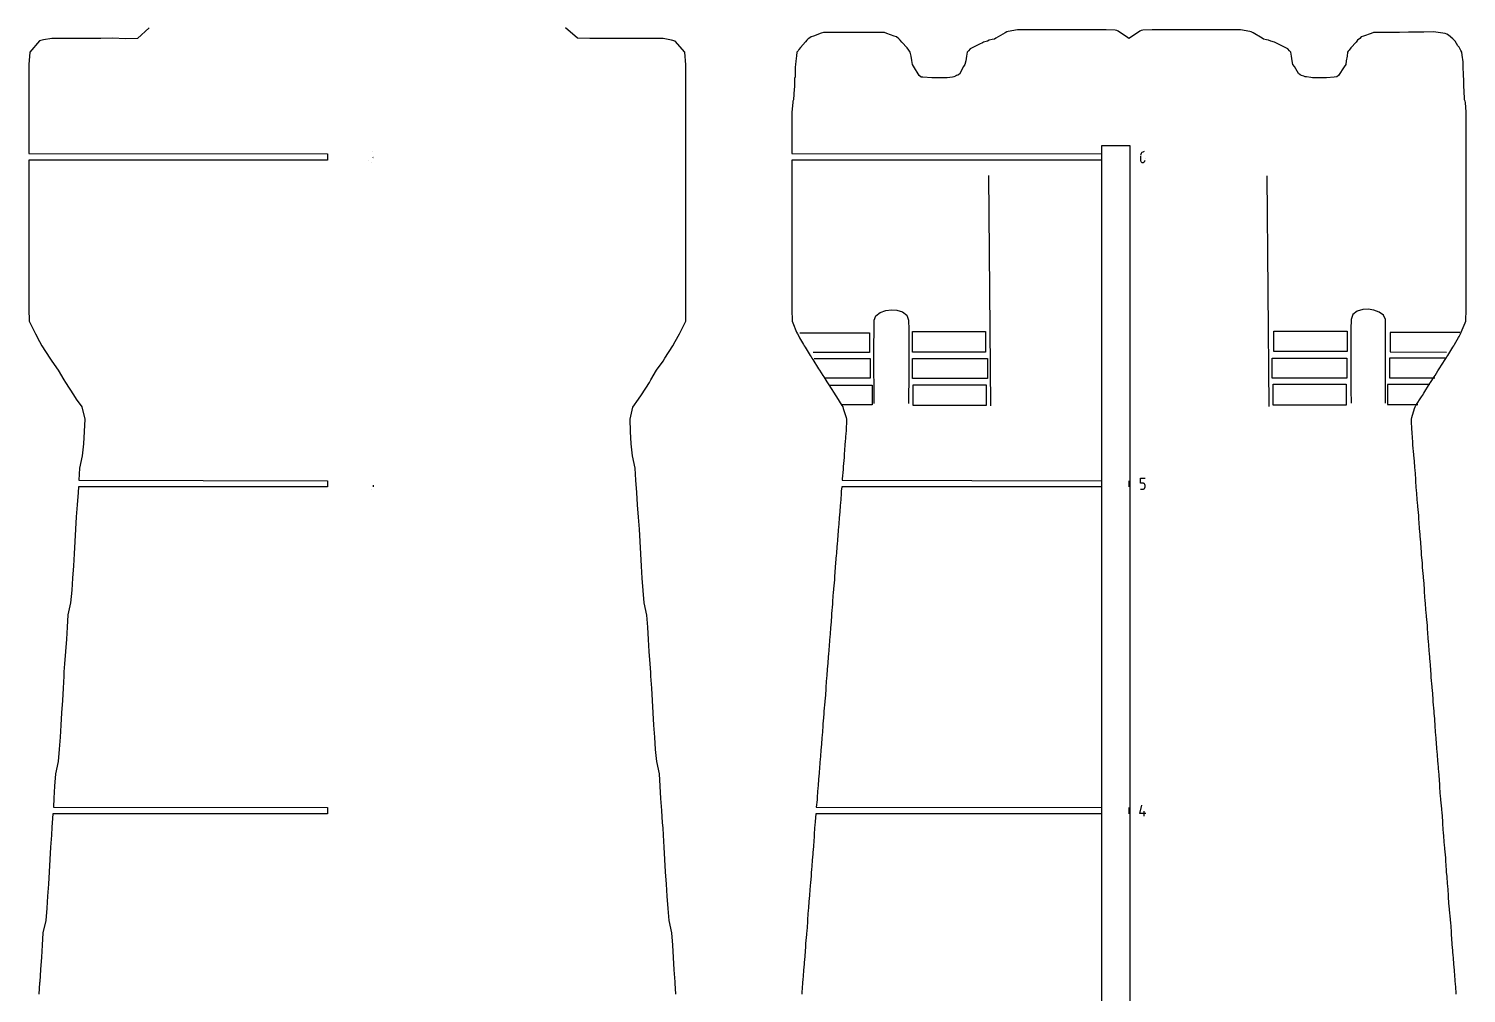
# Model space of a CAD drawing. Extents: x 86 to 757, y 8 to 1272.
# Drawn here: x 109 to 738, y 428 to 850 of the extents above; entities that cross this region are included whole.
import ezdxf

# ---------------------------------------------------------------- set-up
doc = ezdxf.new("R2010")
doc.units = 0
doc.layers.get('0').update_dxf_attribs({"linetype": 'CONTINUOUS'})

msp = doc.modelspace()

# ---------------------------------------------------------------- linework, layer by layer
at = {"color": 0}
for p, q in [((161.94, 850.099), (156.741, 845.499)), ((349.236, 845.598), (343.936, 850.099)), ((541.532, 849.2), (537.531, 848.501)), ((542.234, 849.298), (541.532, 849.2)), ((542.932, 849.298), (542.234, 849.298)), ((546.933, 849.298), (542.932, 849.298)), ((547.532, 849.298), (546.933, 849.298)), ((548.231, 849.298), (547.532, 849.298)), ((552.231, 849.298), (548.231, 849.298)), ((552.933, 849.298), (552.231, 849.298)), ((553.533, 849.298), (552.933, 849.298)), ((557.632, 849.298), (553.533, 849.298)), ((558.232, 849.298), (557.632, 849.298)), ((558.931, 849.298), (558.232, 849.298)), ((562.931, 849.298), (558.931, 849.298)), ((563.633, 849.298), (562.931, 849.298)), ((564.233, 849.298), (563.633, 849.298)), ((568.332, 849.298), (564.233, 849.298)), ((568.932, 849.298), (568.332, 849.298)), ((569.63, 849.298), (568.932, 849.298)), ((573.631, 849.298), (569.63, 849.298)), ((574.333, 849.298), (573.631, 849.298)), ((574.933, 849.298), (574.333, 849.298)), ((579.032, 849.298), (574.933, 849.298)), ((579.632, 849.298), (579.032, 849.298)), ((580.33, 849.298), (579.632, 849.298)), ((584.331, 849.097), (580.33, 849.298)), ((585.033, 848.999), (584.331, 849.097)), ((585.632, 848.6), (585.033, 848.999)), ((589.732, 845.901), (585.632, 848.6)), ((595.03, 848.6), (591.03, 845.901)), ((595.732, 848.999), (595.03, 848.6)), ((596.332, 849.097), (595.732, 848.999)), ((600.431, 849.298), (596.332, 849.097)), ((601.031, 849.298), (600.431, 849.298)), ((601.733, 849.298), (601.031, 849.298)), ((605.73, 849.298), (601.733, 849.298)), ((606.432, 849.298), (605.73, 849.298)), ((607.032, 849.298), (606.432, 849.298)), ((611.131, 849.298), (607.032, 849.298)), ((611.731, 849.298), (611.131, 849.298)), ((612.433, 849.298), (611.731, 849.298)), ((616.43, 849.298), (612.433, 849.298)), ((617.132, 849.298), (616.43, 849.298)), ((617.732, 849.298), (617.132, 849.298)), ((621.729, 849.298), (617.732, 849.298)), ((622.431, 849.298), (621.729, 849.298)), ((623.133, 849.298), (622.431, 849.298)), ((627.13, 849.298), (623.133, 849.298)), ((627.729, 849.298), (627.13, 849.298)), ((628.431, 849.298), (627.729, 849.298)), ((632.428, 849.298), (628.431, 849.298)), ((633.13, 849.298), (632.428, 849.298)), ((633.73, 849.298), (633.13, 849.298)), ((637.829, 849.298), (633.73, 849.298)), ((638.429, 849.298), (637.829, 849.298)), ((639.131, 849.2), (638.429, 849.298)), ((643.128, 848.501), (639.131, 849.2)), ((113.942, 844.402), (109.74, 839.399)), ((115.741, 844.8), (113.942, 844.402)), ((119.342, 845.4), (115.741, 844.8)), ((124.641, 845.499), (119.342, 845.4)), ((130.041, 845.499), (124.641, 845.499)), ((135.341, 845.499), (130.041, 845.499)), ((140.742, 845.499), (135.341, 845.499)), ((146.04, 845.598), (140.742, 845.499)), ((151.34, 845.301), (146.04, 845.598)), ((156.741, 845.499), (151.34, 845.301)), ((354.535, 845.4), (349.236, 845.598)), ((359.936, 845.4), (354.535, 845.4)), ((365.234, 845.4), (359.936, 845.4)), ((370.635, 845.4), (365.234, 845.4)), ((375.934, 845.4), (370.635, 845.4)), ((381.236, 845.4), (375.934, 845.4)), ((386.634, 845.4), (381.236, 845.4)), ((390.236, 844.698), (386.634, 845.4)), ((391.936, 844.3), (390.236, 844.698)), ((396.134, 839.399), (391.936, 844.3)), ((448.836, 844), (446.737, 841.502)), ((449.534, 844.698), (448.836, 844)), ((450.134, 845.301), (449.534, 844.698)), ((450.737, 845.7), (450.134, 845.301)), ((451.337, 846.201), (450.737, 845.7)), ((452.332, 846.497), (451.337, 846.201)), ((455.732, 847.7), (452.332, 846.497)), ((456.734, 848), (455.732, 847.7)), ((457.433, 848), (456.734, 848)), ((461.232, 848), (457.433, 848)), ((462.037, 848), (461.232, 848)), ((462.834, 848), (462.037, 848)), ((466.633, 848), (462.834, 848)), ((467.335, 848), (466.633, 848)), ((468.136, 848), (467.335, 848)), ((471.936, 848), (468.136, 848)), ((472.736, 848), (471.936, 848)), ((473.435, 848), (472.736, 848)), ((477.333, 848), (473.435, 848)), ((478.035, 848), (477.333, 848)), ((478.832, 848), (478.035, 848)), ((482.632, 848), (478.832, 848)), ((483.436, 848), (482.632, 848)), ((484.434, 847.598), (483.436, 848)), ((487.733, 846.402), (484.434, 847.598)), ((488.735, 846.099), (487.733, 846.402)), ((489.733, 845.301), (488.735, 846.099)), ((490.333, 844.698), (489.733, 845.301)), ((491.035, 843.901), (490.333, 844.698)), ((493.335, 841.301), (491.035, 843.901)), ((524.933, 842.899), (522.034, 841.502)), ((526.235, 843.499), (524.933, 842.899)), ((526.736, 843.901), (526.235, 843.499)), ((528.433, 844.3), (526.736, 843.901)), ((529.23, 844.698), (528.433, 844.3)), ((530.535, 844.998), (529.23, 844.698)), ((531.534, 845.097), (530.535, 844.998)), ((532.13, 845.598), (531.534, 845.097)), ((536.134, 847.898), (532.13, 845.598)), ((536.935, 848.399), (536.134, 847.898)), ((537.531, 848.501), (536.935, 848.399)), ((590.331, 845.4), (589.732, 845.901)), ((591.03, 845.901), (590.331, 845.4)), ((643.83, 848.399), (643.128, 848.501)), ((644.631, 847.898), (643.83, 848.399)), ((648.529, 845.598), (644.631, 847.898)), ((649.129, 845.097), (648.529, 845.598)), ((650.43, 844.899), (649.129, 845.097)), ((651.429, 844.698), (650.43, 844.899)), ((652.332, 844.3), (651.429, 844.698)), ((653.93, 843.901), (652.332, 844.3)), ((654.53, 843.499), (653.93, 843.901)), ((655.733, 842.899), (654.53, 843.499)), ((658.633, 841.502), (655.733, 842.899)), ((689.631, 843.901), (687.331, 841.301)), ((690.33, 844.698), (689.631, 843.901)), ((691.328, 845.499), (690.33, 844.698)), ((691.931, 846.099), (691.328, 845.499)), ((692.93, 846.402), (691.931, 846.099)), ((696.228, 847.598), (692.93, 846.402)), ((697.329, 848), (696.228, 847.598)), ((698.031, 848), (697.329, 848)), ((701.929, 848.099), (698.031, 848)), ((702.627, 848.099), (701.929, 848.099)), ((703.33, 848.099), (702.627, 848.099)), ((707.231, 848.099), (703.33, 848.099)), ((707.93, 848.099), (707.231, 848.099)), ((708.628, 848.099), (707.93, 848.099)), ((712.629, 848.201), (708.628, 848.099)), ((713.331, 848.201), (712.629, 848.201)), ((714.029, 848.201), (713.331, 848.201)), ((718.03, 848.201), (714.029, 848.201)), ((718.626, 848.201), (718.03, 848.201)), ((719.229, 848.201), (718.626, 848.201)), ((723.53, 848.3), (719.229, 848.201)), ((724.528, 848.201), (723.53, 848.3)), ((728.631, 847.598), (724.528, 848.201)), ((729.329, 847.397), (728.631, 847.598)), ((730.031, 846.899), (729.329, 847.397)), ((731.929, 845.301), (730.031, 846.899)), ((732.529, 844.698), (731.929, 845.301)), ((732.928, 844.201), (732.529, 844.698)), ((734.127, 842.299), (732.928, 844.201)), ((109.74, 839.399), (109.24, 834.101)), ((396.635, 833.998), (396.134, 839.399)), ((445.033, 837.9), (444.733, 835.6)), ((445.135, 839.399), (445.033, 837.9)), ((445.632, 840.003), (445.135, 839.399)), ((446.035, 840.698), (445.632, 840.003)), ((446.737, 841.502), (446.035, 840.698)), ((494.136, 840.398), (493.335, 841.301)), ((494.432, 839.9), (494.136, 840.398)), ((494.732, 839.399), (494.432, 839.9)), ((495.035, 837.699), (494.732, 839.399)), ((495.332, 835.801), (495.035, 837.699)), ((519.232, 837.699), (518.936, 835.699)), ((519.532, 839.399), (519.232, 837.699)), ((520.234, 840.098), (519.532, 839.399)), ((520.834, 840.899), (520.234, 840.098)), ((522.034, 841.502), (520.834, 840.899)), ((659.829, 840.899), (658.633, 841.502)), ((660.531, 840.098), (659.829, 840.899)), ((661.13, 839.399), (660.531, 840.098)), ((661.43, 837.699), (661.13, 839.399)), ((661.73, 835.699), (661.43, 837.699)), ((685.729, 837.699), (685.331, 835.699)), ((685.931, 839.399), (685.729, 837.699)), ((686.23, 839.9), (685.931, 839.399)), ((686.629, 840.398), (686.23, 839.9)), ((687.331, 841.301), (686.629, 840.398)), ((734.73, 841.597), (734.127, 842.299)), ((735.129, 840.8), (734.73, 841.597)), ((735.429, 840.2), (735.129, 840.8)), ((735.93, 839.399), (735.429, 840.2)), ((736.028, 838.2), (735.93, 839.399)), ((736.431, 835.201), (736.028, 838.2)), ((109.24, 834.101), (109.24, 828.7)), ((396.635, 828.7), (396.635, 833.998)), ((444.436, 832.898), (444.334, 829.899)), ((444.334, 829.899), (444.334, 828.7)), ((444.532, 834.101), (444.436, 832.898)), ((444.733, 835.6), (444.532, 834.101)), ((495.632, 834.101), (495.332, 835.801)), ((496.133, 833.3), (495.632, 834.101)), ((498.634, 829.299), (496.133, 833.3)), ((516.234, 829.899), (515.535, 829.398)), ((518.033, 833.201), (516.234, 829.899)), ((518.633, 834.101), (518.033, 833.201)), ((518.936, 835.699), (518.633, 834.101)), ((662.033, 834.101), (661.73, 835.699)), ((662.732, 833.201), (662.033, 834.101)), ((664.527, 830.1), (662.732, 833.201)), ((665.23, 829.599), (664.527, 830.1)), ((684.431, 833.099), (682.032, 829.299)), ((685.13, 834.101), (684.431, 833.099)), ((685.331, 835.699), (685.13, 834.101)), ((736.529, 834.101), (736.431, 835.201)), ((736.529, 833.099), (736.529, 834.101)), ((736.628, 829.599), (736.529, 833.099)), ((109.24, 828.7), (109.24, 823.401)), ((396.635, 823.302), (396.635, 828.7)), ((444.034, 824.198), (443.936, 823.401)), ((444.133, 827.899), (444.034, 824.198)), ((444.334, 828.7), (444.133, 827.899)), ((499.435, 828.601), (498.634, 829.299)), ((500.133, 828.601), (499.435, 828.601)), ((504.134, 828.199), (500.133, 828.601)), ((504.836, 828.199), (504.134, 828.199)), ((505.432, 828.199), (504.836, 828.199)), ((509.535, 828.199), (505.432, 828.199)), ((510.134, 828.199), (509.535, 828.199)), ((510.833, 828.301), (510.134, 828.199)), ((513.133, 828.601), (510.833, 828.301)), ((513.733, 828.7), (513.133, 828.601)), ((514.435, 829), (513.733, 828.7)), ((514.932, 829.201), (514.435, 829)), ((515.535, 829.398), (514.932, 829.201)), ((665.829, 829.299), (665.23, 829.599)), ((666.831, 829), (665.829, 829.299)), ((667.431, 828.7), (666.831, 829)), ((668.031, 828.7), (667.431, 828.7)), ((669.929, 828.396), (668.031, 828.7)), ((670.528, 828.301), (669.929, 828.396)), ((671.23, 828.301), (670.528, 828.301)), ((675.231, 828.301), (671.23, 828.301)), ((675.929, 828.301), (675.231, 828.301)), ((676.73, 828.301), (675.929, 828.301)), ((680.131, 828.601), (676.73, 828.301)), ((681.228, 828.7), (680.131, 828.601)), ((682.032, 829.299), (681.228, 828.7)), ((736.628, 828.7), (736.628, 829.599)), ((736.727, 827.899), (736.628, 828.7)), ((736.829, 824.099), (736.727, 827.899)), ((736.928, 822.9), (736.829, 824.099)), ((109.24, 823.401), (109.24, 818.102)), ((109.24, 818.102), (109.24, 812.701)), ((396.635, 818), (396.635, 823.302)), ((396.635, 812.599), (396.635, 818)), ((443.336, 817.4), (442.934, 813.297)), ((443.632, 818.698), (443.336, 818)), ((443.336, 818), (443.336, 817.4)), ((443.936, 823.401), (443.632, 818.698)), ((737.129, 818.698), (736.928, 822.9)), ((737.33, 818), (737.129, 818.698)), ((737.429, 817.4), (737.33, 818)), ((737.729, 813.297), (737.429, 817.4)), ((109.24, 812.701), (109.24, 807.399)), ((396.635, 807.3), (396.635, 812.599)), ((442.934, 813.297), (442.934, 812.701)), ((442.934, 812.701), (442.934, 811.999)), ((442.934, 811.999), (442.934, 807.999)), ((737.828, 812.701), (737.729, 813.297)), ((737.828, 811.999), (737.828, 812.701)), ((737.828, 807.999), (737.828, 811.999)), ((109.24, 807.399), (109.24, 802.001)), ((396.635, 801.903), (396.635, 807.3)), ((442.934, 807.999), (442.934, 807.3)), ((442.934, 807.3), (442.934, 806.7)), ((442.934, 806.7), (442.934, 802.598)), ((737.828, 807.3), (737.828, 807.999)), ((737.828, 806.7), (737.828, 807.3)), ((737.828, 802.598), (737.828, 806.7)), ((109.24, 802.001), (109.24, 796.699)), ((396.635, 796.6), (396.635, 801.903)), ((442.934, 802.598), (442.934, 802.001)), ((442.934, 802.001), (442.934, 801.299)), ((442.934, 801.299), (442.934, 797.299)), ((578.46, 798.59), (590.656, 798.59)), ((578.46, 220.027), (578.46, 798.59)), ((590.656, 798.59), (590.656, 220.027)), ((737.828, 802.001), (737.828, 802.598)), ((737.828, 801.299), (737.828, 802.001)), ((737.828, 797.299), (737.828, 801.299)), ((109.24, 796.699), (109.24, 795.2)), ((109.24, 795.2), (239.854, 794.999)), ((239.854, 792.3), (109.24, 792.3)), ((109.24, 792.3), (109.24, 791.302)), ((239.854, 794.999), (239.854, 792.3)), ((257.938, 792.3), (257.938, 792.3)), ((259.54, 796.001), (259.54, 796.001)), ((259.738, 793.5), (259.637, 793.602)), ((259.839, 793.401), (259.738, 793.5)), ((260.04, 792.798), (260.04, 792.798)), ((396.635, 791.302), (396.635, 796.6)), ((442.934, 797.299), (442.934, 796.6)), ((442.934, 796.6), (442.934, 796.001)), ((442.934, 796.001), (442.934, 795.2)), ((442.934, 795.2), (578.379, 794.999)), ((578.379, 792.3), (442.934, 792.3)), ((442.934, 792.3), (442.934, 791.302)), ((595.33, 794.202), (595.33, 793.898)), ((595.33, 793.898), (595.33, 792.3)), ((595.33, 792.3), (595.33, 792.3)), ((595.33, 792.3), (595.33, 792.099)), ((595.33, 792.099), (595.33, 791.898)), ((595.531, 794.798), (595.432, 794.501)), ((595.63, 795.101), (595.531, 794.798)), ((595.831, 795.401), (595.63, 795.101)), ((596.032, 795.602), (595.831, 795.401)), ((596.332, 795.8), (596.032, 795.602)), ((596.632, 795.898), (596.332, 795.8)), ((596.932, 796.001), (596.632, 795.898)), ((596.932, 796.001), (596.932, 796.001)), ((597.334, 791.898), (597.429, 792.099)), ((597.429, 792.798), (597.429, 792.798)), ((737.828, 796.6), (737.828, 797.299)), ((737.828, 796.001), (737.828, 796.6)), ((737.828, 791.898), (737.828, 796.001)), ((109.24, 791.302), (109.24, 785.999)), ((109.24, 785.999), (109.24, 780.598)), ((258.939, 791.199), (258.939, 791.199)), ((396.635, 785.901), (396.635, 791.302)), ((396.635, 780.598), (396.635, 785.901)), ((442.934, 791.302), (442.934, 790.6)), ((442.934, 790.6), (442.934, 786.599)), ((442.934, 786.599), (442.934, 785.901)), ((442.934, 785.901), (442.934, 785.301)), ((595.33, 791.898), (595.432, 791.799)), ((595.531, 791.602), (595.63, 791.499)), ((595.63, 791.499), (595.831, 791.401)), ((595.831, 791.401), (596.032, 791.302)), ((596.032, 791.302), (596.131, 791.199)), ((596.131, 791.199), (596.332, 791.199)), ((596.332, 791.199), (596.332, 791.199)), ((596.332, 791.199), (596.53, 791.199)), ((596.53, 791.199), (596.731, 791.302)), ((596.731, 791.302), (596.932, 791.401)), ((596.932, 791.401), (597.031, 791.499)), ((597.031, 791.499), (597.133, 791.602)), ((597.133, 791.602), (597.334, 791.799)), ((597.334, 791.799), (597.334, 791.898)), ((737.828, 791.302), (737.828, 791.898)), ((737.828, 790.6), (737.828, 791.302)), ((737.828, 786.599), (737.828, 790.6)), ((737.828, 785.901), (737.828, 786.599)), ((737.828, 785.301), (737.828, 785.901)), ((109.24, 780.598), (109.24, 775.3)), ((396.635, 775.201), (396.635, 780.598)), ((442.934, 785.301), (442.934, 781.198)), ((442.934, 781.198), (442.934, 780.598)), ((442.934, 780.598), (442.934, 779.9)), ((442.934, 779.9), (442.934, 775.899)), ((530.006, 684.83), (529.082, 785.615)), ((651.708, 684.608), (650.78, 785.393)), ((737.828, 781.198), (737.828, 785.301)), ((737.828, 780.598), (737.828, 781.198)), ((737.828, 779.9), (737.828, 780.598)), ((737.828, 775.899), (737.828, 779.9)), ((109.24, 775.3), (109.24, 769.899)), ((396.635, 769.899), (396.635, 775.201)), ((442.934, 775.899), (442.934, 775.201)), ((442.934, 775.201), (442.934, 774.601)), ((442.934, 774.601), (442.934, 770.601)), ((737.828, 775.201), (737.828, 775.899)), ((737.828, 774.601), (737.828, 775.201)), ((737.828, 770.601), (737.828, 774.601)), ((109.24, 769.899), (109.24, 764.6)), ((396.635, 764.498), (396.635, 769.899)), ((442.934, 770.601), (442.934, 769.899)), ((442.934, 769.899), (442.934, 769.2)), ((442.934, 769.2), (442.934, 765.2)), ((737.828, 769.899), (737.828, 770.601)), ((737.828, 769.2), (737.828, 769.899)), ((737.828, 765.2), (737.828, 769.2)), ((109.24, 764.6), (109.24, 759.199)), ((396.635, 759.199), (396.635, 764.498)), ((442.934, 765.2), (442.934, 764.6)), ((442.934, 764.6), (442.934, 763.901)), ((442.934, 763.901), (442.934, 759.901)), ((737.828, 764.6), (737.828, 765.2)), ((737.828, 763.901), (737.828, 764.6)), ((737.828, 759.901), (737.828, 763.901)), ((109.24, 759.199), (109.24, 753.9)), ((396.635, 753.9), (396.635, 759.199)), ((442.934, 759.901), (442.934, 759.199)), ((442.934, 759.199), (442.934, 758.5)), ((442.934, 758.5), (442.934, 754.5)), ((442.934, 754.5), (442.934, 753.9)), ((737.828, 759.199), (737.828, 759.901)), ((737.828, 758.5), (737.828, 759.199)), ((737.828, 754.5), (737.828, 758.5)), ((737.828, 753.9), (737.828, 754.5)), ((109.24, 753.9), (109.24, 748.499)), ((109.24, 748.499), (109.24, 743.2)), ((396.635, 748.499), (396.635, 753.9)), ((396.635, 743.2), (396.635, 748.499)), ((442.934, 753.9), (442.934, 753.202)), ((442.934, 753.202), (442.934, 749.201)), ((442.934, 749.201), (442.934, 748.499)), ((442.934, 748.499), (442.934, 747.899)), ((737.828, 753.202), (737.828, 753.9)), ((737.828, 749.201), (737.828, 753.202)), ((737.828, 748.499), (737.828, 749.201)), ((737.828, 747.899), (737.828, 748.499)), ((109.24, 743.2), (109.24, 737.902)), ((396.635, 737.799), (396.635, 743.2)), ((442.934, 747.899), (442.934, 743.8)), ((442.934, 743.8), (442.934, 743.2)), ((442.934, 743.2), (442.934, 742.502)), ((442.934, 742.502), (442.934, 738.501)), ((737.828, 743.8), (737.828, 747.899)), ((737.828, 743.2), (737.828, 743.8)), ((737.828, 742.502), (737.828, 743.2)), ((737.828, 738.501), (737.828, 742.502)), ((109.24, 737.902), (109.24, 732.501)), ((396.635, 732.501), (396.635, 737.799)), ((442.934, 738.501), (442.934, 737.799)), ((442.934, 737.799), (442.934, 737.2)), ((442.934, 737.2), (442.934, 733.1)), ((737.828, 737.799), (737.828, 738.501)), ((737.828, 737.2), (737.828, 737.799)), ((737.828, 733.1), (737.828, 737.2)), ((109.24, 732.501), (109.24, 727.202)), ((396.635, 727.1), (396.635, 732.501)), ((442.934, 733.1), (442.934, 732.501)), ((442.934, 732.501), (442.934, 731.799)), ((442.934, 731.799), (442.934, 727.802)), ((737.828, 732.501), (737.828, 733.1)), ((737.828, 731.799), (737.828, 732.501)), ((737.828, 727.802), (737.828, 731.799)), ((109.24, 727.202), (109.441, 721.801)), ((396.536, 721.801), (396.635, 727.1)), ((442.934, 727.802), (442.934, 727.1)), ((442.934, 727.1), (442.934, 726.5)), ((442.934, 726.5), (443.036, 722.401)), ((478.921, 722.305), (479.707, 724.239)), ((479.707, 724.239), (481.602, 725.643)), ((481.602, 725.643), (484.036, 726.521)), ((484.036, 726.521), (486.442, 726.881)), ((486.442, 726.881), (488.834, 726.733)), ((488.834, 726.733), (491.25, 725.992)), ((491.25, 725.992), (493.141, 724.553)), ((493.141, 724.553), (493.959, 722.305)), ((688.266, 724.775), (687.451, 722.528)), ((690.157, 726.214), (688.266, 724.775)), ((692.573, 726.955), (690.157, 726.214)), ((694.969, 727.107), (692.573, 726.955)), ((697.371, 726.743), (694.969, 727.107)), ((699.805, 725.865), (697.371, 726.743)), ((701.7, 724.461), (699.805, 725.865)), ((702.486, 722.528), (701.7, 724.461)), ((737.627, 722.401), (737.828, 726.5)), ((737.828, 727.1), (737.828, 727.802)), ((737.828, 726.5), (737.828, 727.1)), ((109.441, 721.801), (112.139, 716.4)), ((393.838, 716.4), (396.536, 721.801)), ((443.036, 722.401), (443.135, 721.801)), ((443.135, 721.801), (443.336, 721.099)), ((443.336, 721.099), (445.033, 717.102)), ((445.033, 717.102), (445.336, 716.4)), ((446.447, 716.707), (476.917, 716.707)), ((476.917, 716.707), (476.917, 708.201)), ((478.822, 711.45), (478.854, 717.229)), ((478.854, 717.229), (478.921, 722.305)), ((493.959, 722.305), (494.051, 718.213)), ((494.051, 718.213), (494.097, 712.9)), ((495.709, 717.31), (527.65, 717.31)), ((495.709, 708.364), (495.709, 717.31)), ((527.65, 717.31), (527.65, 708.364)), ((653.761, 717.532), (685.698, 717.532)), ((653.761, 708.589), (653.761, 717.532)), ((685.698, 717.532), (685.698, 708.589)), ((687.356, 718.439), (687.313, 713.123)), ((687.451, 722.528), (687.356, 718.439)), ((702.553, 717.455), (702.486, 722.528)), ((702.585, 711.676), (702.553, 717.455)), ((734.96, 716.929), (704.49, 716.929)), ((704.49, 716.929), (704.49, 708.424)), ((735.33, 716.301), (735.63, 717.102)), ((735.63, 717.102), (737.33, 721.099)), ((737.33, 721.099), (737.627, 721.801)), ((737.627, 721.801), (737.627, 722.401)), ((112.139, 716.4), (113.942, 713.003)), ((113.942, 713.003), (114.942, 711.101)), ((114.942, 711.101), (118.439, 705.7)), ((387.438, 705.7), (390.938, 711.101)), ((390.938, 711.101), (391.936, 713.003)), ((391.936, 713.003), (393.838, 716.4)), ((445.336, 716.4), (445.936, 715.299)), ((445.936, 715.299), (446.236, 714.601)), ((446.236, 714.601), (448.035, 711.602)), ((448.035, 711.602), (448.335, 711.101)), ((448.335, 711.101), (448.733, 710.502)), ((448.733, 710.502), (450.935, 706.801)), ((478.818, 705.4), (478.822, 711.45)), ((494.097, 712.9), (494.101, 706.907)), ((687.313, 713.123), (687.306, 707.129)), ((702.589, 705.623), (702.585, 711.676)), ((729.731, 706.801), (732.028, 710.502)), ((732.028, 710.502), (732.328, 711.101)), ((732.328, 711.101), (732.631, 711.602)), ((732.631, 711.602), (734.43, 714.703)), ((734.43, 714.703), (734.73, 715.102)), ((734.73, 715.102), (735.33, 716.301)), ((118.439, 705.7), (119.342, 704.402)), ((119.342, 704.402), (122.141, 700.401)), ((383.734, 700.401), (386.634, 704.402)), ((386.634, 704.402), (387.438, 705.7)), ((450.935, 706.801), (451.337, 706.201)), ((451.337, 706.201), (451.633, 705.7)), ((451.633, 705.7), (452.035, 705.1)), ((452.035, 705.1), (454.635, 701.001)), ((476.917, 708.201), (452.236, 708.163)), ((452.677, 705.481), (477.157, 705.481)), ((477.157, 705.481), (477.157, 696.927)), ((478.832, 699.495), (478.818, 705.4)), ((494.101, 706.907), (494.079, 700.782)), ((527.65, 708.364), (495.709, 708.364)), ((495.748, 705.51), (528.503, 705.51)), ((495.748, 696.733), (495.748, 705.51)), ((528.503, 705.51), (528.503, 696.733)), ((652.903, 705.732), (685.659, 705.732)), ((652.903, 696.955), (652.903, 705.732)), ((685.698, 708.589), (653.761, 708.589)), ((685.659, 705.732), (685.659, 696.955)), ((687.306, 707.129), (687.328, 701.005)), ((702.575, 699.721), (702.589, 705.623)), ((728.733, 705.704), (704.254, 705.704)), ((704.254, 705.704), (704.254, 697.149)), ((704.49, 708.424), (729.17, 708.385)), ((726.031, 701.001), (728.631, 705.1)), ((728.631, 705.1), (729.029, 705.7)), ((729.029, 705.7), (729.329, 706.201)), ((729.329, 706.201), (729.731, 706.801)), ((122.141, 700.401), (124.641, 696.2)), ((381.236, 696.2), (383.734, 700.401)), ((454.635, 701.001), (455.034, 700.401)), ((455.034, 700.401), (456.533, 698.101)), ((456.533, 698.101), (456.935, 697.502)), ((478.861, 694.164), (478.832, 699.495)), ((494.079, 700.782), (494.044, 695.067)), ((687.328, 701.005), (687.363, 695.293)), ((702.546, 694.387), (702.575, 699.721)), ((723.829, 697.502), (724.228, 698.101)), ((724.228, 698.101), (725.428, 700.102)), ((725.428, 700.102), (726.031, 701.001)), ((124.641, 696.2), (125.339, 695.103)), ((125.339, 695.103), (128.739, 689.702)), ((377.137, 689.702), (380.637, 695)), ((380.637, 695), (381.236, 696.2)), ((456.935, 697.502), (458.234, 695.399)), ((477.157, 696.927), (457.331, 696.888)), ((458.234, 695.399), (458.833, 694.401)), ((458.833, 694.401), (461.433, 690.4)), ((459.5, 693.886), (477.989, 693.886)), ((477.989, 693.886), (477.989, 685.278)), ((478.889, 689.832), (478.861, 694.164)), ((494.044, 695.067), (494.005, 690.316)), ((528.503, 696.733), (495.748, 696.733)), ((496.016, 694.051), (527.96, 694.051)), ((496.016, 684.95), (496.016, 694.051)), ((527.96, 694.051), (527.96, 684.95)), ((685.659, 696.955), (652.903, 696.955)), ((653.447, 694.274), (685.391, 694.274)), ((653.447, 685.172), (653.447, 694.274)), ((685.391, 694.274), (685.391, 685.172)), ((687.363, 695.293), (687.402, 690.538)), ((702.518, 690.055), (702.546, 694.387)), ((721.91, 694.108), (703.418, 694.108)), ((703.418, 694.108), (703.418, 685.504)), ((704.254, 697.149), (724.08, 697.11)), ((719.229, 690.4), (721.829, 694.401)), ((721.829, 694.401), (722.231, 695)), ((722.231, 695), (723.829, 697.502)), ((128.739, 689.702), (129.941, 687.8)), ((129.941, 687.8), (132.442, 684.403)), ((373.436, 684.301), (375.934, 687.8)), ((375.934, 687.8), (377.137, 689.702)), ((461.433, 690.4), (461.836, 689.702)), ((461.836, 689.702), (462.435, 688.802)), ((462.435, 688.802), (464.834, 684.999)), ((477.989, 685.278), (464.707, 685.239)), ((478.913, 686.922), (478.889, 689.832)), ((478.921, 685.856), (478.913, 686.922)), ((493.97, 687.059), (493.959, 685.856)), ((494.005, 690.316), (493.97, 687.059)), ((685.391, 685.172), (653.447, 685.172)), ((687.402, 690.538), (687.437, 687.285)), ((687.437, 687.285), (687.451, 686.079)), ((702.486, 686.079), (702.493, 687.144)), ((702.493, 687.144), (702.518, 690.055)), ((703.418, 685.504), (716.7, 685.461)), ((715.828, 684.999), (718.231, 688.802)), ((718.231, 688.802), (718.626, 689.398)), ((718.626, 689.398), (719.229, 690.4)), ((132.442, 684.403), (133.74, 679.002)), ((133.74, 679.002), (133.441, 673.703)), ((372.237, 679.002), (373.436, 684.301)), ((372.438, 673.703), (372.237, 679.002)), ((464.834, 684.999), (465.233, 684.403)), ((465.233, 684.403), (465.434, 683.701)), ((465.434, 683.701), (466.633, 679.7)), ((466.633, 679.7), (466.834, 679.002)), ((466.834, 679.002), (466.834, 678.402)), ((527.96, 684.95), (496.016, 684.95)), ((713.828, 679.002), (714.029, 679.7)), ((713.828, 678.402), (713.828, 679.002)), ((714.029, 679.7), (715.229, 683.701)), ((715.229, 683.701), (715.43, 684.403)), ((715.43, 684.403), (715.828, 684.999)), ((133.441, 673.703), (133.139, 668.302)), ((372.734, 668.302), (372.438, 673.703)), ((466.534, 673.001), (466.235, 669.001)), ((466.633, 673.703), (466.534, 673.001)), ((466.834, 678.402), (466.633, 674.299)), ((466.633, 674.299), (466.633, 673.703)), ((714.029, 674.299), (713.828, 678.402)), ((714.128, 673.703), (714.029, 674.299)), ((714.128, 673.001), (714.128, 673.703)), ((714.428, 669.001), (714.128, 673.001)), ((133.139, 668.302), (132.64, 663.004)), ((373.235, 663.004), (372.734, 668.302)), ((466.132, 667.702), (465.836, 663.6)), ((466.235, 669.001), (466.132, 668.302)), ((466.132, 668.302), (466.132, 667.702)), ((714.53, 668.302), (714.428, 669.001)), ((714.53, 667.702), (714.53, 668.302)), ((714.929, 663.6), (714.53, 667.702)), ((132.64, 663.004), (131.441, 657.602)), ((374.435, 657.602), (373.235, 663.004)), ((465.734, 662.301), (465.434, 658.301)), ((465.836, 663.6), (465.734, 663.004)), ((465.734, 663.004), (465.734, 662.301)), ((714.929, 663.004), (714.929, 663.6)), ((715.031, 662.301), (714.929, 663.004)), ((715.327, 658.301), (715.031, 662.301)), ((131.441, 657.602), (131.139, 652.3)), ((374.738, 652.3), (374.435, 657.602)), ((465.335, 657.003), (464.936, 652.9)), ((465.434, 658.301), (465.335, 657.602)), ((465.335, 657.602), (465.335, 657.003)), ((715.327, 657.602), (715.327, 658.301)), ((715.43, 657.003), (715.327, 657.602)), ((715.73, 652.9), (715.43, 657.003)), ((130.941, 649.4), (130.841, 646.903)), ((239.854, 649.4), (130.941, 649.4)), ((131.139, 652.3), (239.854, 652.103)), ((239.854, 652.103), (239.854, 649.4)), ((258.939, 648.398), (258.939, 648.398)), ((260.04, 650), (260.04, 650.201)), ((260.04, 649.4), (260.04, 650)), ((260.04, 650), (260.04, 650)), ((375.137, 646.903), (374.738, 652.3)), ((464.735, 649.4), (464.534, 647.601)), ((464.534, 647.601), (464.534, 646.903)), ((578.379, 649.4), (464.735, 649.4)), ((464.936, 652.9), (464.936, 652.3)), ((464.936, 652.3), (578.379, 652.103)), ((590.232, 652.103), (590.232, 649.4)), ((595.33, 651.002), (595.33, 653.203)), ((595.33, 653.203), (597.429, 653.203)), ((596.332, 651.002), (595.33, 651.002)), ((595.33, 648.398), (596.332, 648.398)), ((596.53, 651.002), (596.332, 651.002)), ((596.332, 648.398), (596.332, 648.398)), ((596.332, 648.398), (596.53, 648.398)), ((596.731, 651.002), (596.53, 651.002)), ((596.53, 648.398), (596.731, 648.398)), ((596.932, 650.9), (596.731, 651.002)), ((596.731, 648.398), (596.932, 648.501)), ((597.031, 650.801), (596.932, 650.9)), ((596.932, 648.501), (597.031, 648.6)), ((597.133, 650.702), (597.031, 650.801)), ((597.031, 648.6), (597.133, 648.804)), ((597.232, 650.501), (597.133, 650.702)), ((597.133, 648.804), (597.232, 648.899)), ((597.334, 650.304), (597.232, 650.501)), ((597.232, 648.899), (597.334, 649.101)), ((597.429, 650.201), (597.334, 650.304)), ((597.334, 649.101), (597.429, 649.203)), ((597.429, 650), (597.429, 650.201)), ((597.429, 649.4), (597.429, 650)), ((597.429, 650), (597.429, 650)), ((597.429, 649.203), (597.429, 649.4)), ((715.73, 652.3), (715.73, 652.9)), ((715.828, 651.602), (715.73, 652.3)), ((716.128, 647.601), (715.828, 651.602)), ((716.227, 646.903), (716.128, 647.601)), ((130.441, 641.6), (130.041, 636.302)), ((130.841, 646.903), (130.441, 641.6)), ((375.433, 641.502), (375.137, 646.903)), ((375.934, 636.199), (375.433, 641.502)), ((464.132, 642.2), (464.033, 641.6)), ((464.033, 641.6), (464.033, 640.902)), ((464.435, 646.303), (464.132, 642.2)), ((464.534, 646.903), (464.435, 646.303)), ((716.227, 646.303), (716.227, 646.903)), ((716.53, 642.2), (716.227, 646.303)), ((716.629, 641.6), (716.53, 642.2)), ((716.629, 640.902), (716.629, 641.6)), ((130.041, 636.302), (129.639, 630.901)), ((376.238, 630.901), (375.934, 636.199)), ((463.635, 635.603), (463.335, 631.5)), ((463.733, 636.901), (463.635, 636.199)), ((463.635, 636.199), (463.635, 635.603)), ((464.033, 640.902), (463.733, 636.901)), ((717.031, 636.901), (716.629, 640.902)), ((717.031, 636.199), (717.031, 636.901)), ((717.127, 635.603), (717.031, 636.199)), ((717.43, 631.5), (717.127, 635.603)), ((129.639, 630.901), (129.34, 625.5)), ((376.534, 625.5), (376.238, 630.901)), ((463.236, 630.202), (462.834, 626.202)), ((463.335, 631.5), (463.236, 630.901)), ((463.236, 630.901), (463.236, 630.202)), ((717.43, 630.901), (717.43, 631.5)), ((717.532, 630.202), (717.43, 630.901)), ((717.829, 626.202), (717.532, 630.202)), ((129.34, 625.5), (129.041, 620.201)), ((376.936, 620.201), (376.534, 625.5)), ((462.735, 624.904), (462.435, 620.801)), ((462.834, 625.5), (462.735, 624.904)), ((462.834, 626.202), (462.834, 625.5)), ((717.931, 625.5), (717.829, 626.202)), ((717.931, 624.904), (717.931, 625.5)), ((718.231, 620.801), (717.931, 624.904)), ((129.041, 620.201), (128.739, 614.902)), ((377.236, 614.8), (376.936, 620.201)), ((462.333, 619.601), (462.037, 616.2)), ((462.037, 616.2), (462.037, 615.604)), ((462.435, 620.201), (462.333, 619.601)), ((462.435, 620.801), (462.435, 620.201)), ((718.33, 620.201), (718.231, 620.801)), ((718.33, 619.601), (718.33, 620.201)), ((718.626, 616.2), (718.33, 619.601)), ((718.626, 615.502), (718.626, 616.2)), ((128.739, 614.902), (128.341, 609.501)), ((377.536, 609.501), (377.236, 614.8)), ((461.634, 610.203), (461.536, 609.501)), ((461.934, 614.204), (461.634, 610.203)), ((462.037, 615.604), (461.934, 614.902)), ((461.934, 614.902), (461.934, 614.204)), ((718.728, 614.8), (718.626, 615.502)), ((718.728, 614.204), (718.728, 614.8)), ((719.127, 610.203), (718.728, 614.204)), ((719.127, 609.501), (719.127, 610.203)), ((128.042, 604.202), (127.542, 598.801)), ((128.341, 609.501), (128.042, 604.202)), ((377.934, 604.1), (377.536, 609.501)), ((378.337, 598.801), (377.934, 604.1)), ((461.035, 603.5), (460.735, 599.504)), ((461.133, 604.202), (461.035, 603.5)), ((461.536, 608.803), (461.133, 604.802)), ((461.133, 604.802), (461.133, 604.202)), ((461.536, 609.501), (461.536, 608.803)), ((719.229, 608.803), (719.127, 609.501)), ((719.529, 604.802), (719.229, 608.803)), ((719.529, 604.202), (719.529, 604.802)), ((719.628, 603.5), (719.529, 604.202)), ((719.931, 599.504), (719.628, 603.5)), ((127.542, 598.801), (126.34, 593.503)), ((379.536, 593.4), (378.337, 598.801)), ((460.633, 598.202), (460.333, 594.102)), ((460.735, 598.801), (460.633, 598.202)), ((460.735, 599.504), (460.735, 598.801)), ((720.027, 598.801), (719.931, 599.504)), ((720.027, 598.202), (720.027, 598.801)), ((720.33, 594.102), (720.027, 598.202)), ((126.34, 593.503), (126.041, 588.102)), ((379.935, 588.102), (379.536, 593.4)), ((460.234, 592.801), (459.934, 588.804)), ((460.333, 593.503), (460.234, 592.801)), ((460.333, 594.102), (460.333, 593.503)), ((720.429, 593.503), (720.33, 594.102)), ((720.429, 592.801), (720.429, 593.503)), ((720.831, 588.804), (720.429, 592.801)), ((126.041, 588.102), (125.739, 582.803)), ((380.238, 582.701), (379.935, 588.102)), ((459.832, 587.502), (459.535, 583.403)), ((459.934, 588.804), (459.832, 588.102)), ((459.832, 588.102), (459.832, 587.502)), ((720.831, 588.102), (720.831, 588.804)), ((720.93, 587.502), (720.831, 588.102)), ((721.229, 583.403), (720.93, 587.502)), ((125.739, 582.803), (125.339, 577.402)), ((380.534, 577.402), (380.238, 582.701)), ((459.437, 582.101), (459.034, 578.1)), ((459.535, 583.403), (459.437, 582.803)), ((459.437, 582.803), (459.437, 582.101)), ((721.229, 582.803), (721.229, 583.403)), ((721.328, 582.101), (721.229, 582.803)), ((721.628, 578.1), (721.328, 582.101)), ((124.94, 572.103), (124.641, 568.501)), ((125.339, 577.402), (124.94, 572.103)), ((381.035, 572.001), (380.534, 577.402)), ((458.636, 572.103), (458.537, 571.401)), ((458.936, 576.802), (458.636, 572.703)), ((458.636, 572.703), (458.636, 572.103)), ((459.034, 577.402), (458.936, 576.802)), ((459.034, 578.1), (459.034, 577.402)), ((721.628, 577.402), (721.628, 578.1)), ((721.73, 576.802), (721.628, 577.402)), ((722.03, 572.703), (721.73, 576.802)), ((722.129, 572.103), (722.03, 572.703)), ((722.129, 571.401), (722.129, 572.103)), ((124.54, 566.702), (124.241, 561.404)), ((124.641, 568.501), (124.54, 566.702)), ((381.236, 568.304), (381.035, 572.001)), ((381.335, 566.702), (381.236, 568.304)), ((381.737, 561.404), (381.335, 566.702)), ((458.135, 566.102), (457.835, 562.003)), ((458.234, 566.702), (458.135, 566.102)), ((458.537, 571.401), (458.234, 567.401)), ((458.234, 567.401), (458.234, 566.702)), ((722.432, 567.401), (722.129, 571.401)), ((722.528, 566.702), (722.432, 567.401)), ((722.528, 566.102), (722.528, 566.702)), ((722.93, 562.003), (722.528, 566.102)), ((124.241, 561.404), (123.941, 556.002)), ((382.037, 556.002), (381.737, 561.404)), ((457.733, 560.701), (457.433, 556.701)), ((457.835, 562.003), (457.733, 561.404)), ((457.733, 561.404), (457.733, 560.701)), ((722.93, 561.404), (722.93, 562.003)), ((723.029, 560.701), (722.93, 561.404)), ((723.328, 556.701), (723.029, 560.701)), ((123.941, 556.002), (123.541, 550.704)), ((382.337, 550.704), (382.037, 556.002)), ((457.334, 555.403), (456.935, 551.3)), ((457.433, 556.701), (457.334, 556.002)), ((457.334, 556.002), (457.334, 555.403)), ((723.328, 556.002), (723.328, 556.701)), ((723.427, 555.403), (723.328, 556.002)), ((723.731, 551.3), (723.427, 555.403)), ((123.541, 550.704), (123.242, 545.303)), ((382.637, 545.303), (382.337, 550.704)), ((456.636, 547.501), (456.533, 545.603)), ((456.734, 548.1), (456.636, 547.501)), ((456.935, 550.704), (456.734, 548.1)), ((456.935, 551.3), (456.935, 550.704)), ((723.829, 550.302), (723.731, 551.3)), ((724.027, 548.1), (723.829, 550.302)), ((724.027, 547.402), (724.027, 548.1)), ((724.228, 545.303), (724.027, 547.402)), ((123.242, 545.303), (122.94, 540)), ((383.036, 540), (382.637, 545.303)), ((456.135, 540.6), (456.036, 540)), ((456.434, 544.703), (456.135, 540.6)), ((456.533, 545.603), (456.434, 544.703)), ((724.228, 544.703), (724.228, 545.303)), ((724.528, 540.6), (724.228, 544.703)), ((724.63, 540), (724.528, 540.6)), ((122.541, 534.705), (122.141, 529.304)), ((122.94, 540), (122.541, 534.705)), ((383.335, 534.603), (383.036, 540)), ((383.836, 529.304), (383.335, 534.603)), ((455.732, 535.301), (455.634, 534.603)), ((455.634, 534.603), (455.634, 534.003)), ((456.036, 539.302), (455.732, 535.301)), ((456.036, 540), (456.036, 539.302)), ((724.63, 539.302), (724.63, 540)), ((725.029, 535.301), (724.63, 539.302)), ((725.029, 534.603), (725.029, 535.301)), ((725.128, 534.003), (725.029, 534.603)), ((122.141, 529.304), (120.939, 524.002)), ((385.036, 523.903), (383.836, 529.304)), ((455.235, 528.602), (454.833, 524.602)), ((455.334, 530.003), (455.235, 529.304)), ((455.235, 529.304), (455.235, 528.602)), ((455.634, 534.003), (455.334, 530.003)), ((725.428, 530.003), (725.128, 534.003)), ((725.428, 529.304), (725.428, 530.003)), ((725.53, 528.602), (725.428, 529.304)), ((725.83, 524.602), (725.53, 528.602)), ((120.939, 524.002), (120.54, 518.601)), ((385.336, 518.601), (385.036, 523.903)), ((454.738, 523.304), (454.434, 519.303)), ((454.833, 524.002), (454.738, 523.304)), ((454.833, 524.602), (454.833, 524.002)), ((725.928, 524.002), (725.83, 524.602)), ((725.928, 523.304), (725.928, 524.002)), ((726.232, 519.303), (725.928, 523.304)), ((120.54, 518.601), (120.241, 513.302)), ((385.636, 513.203), (385.336, 518.601)), ((454.335, 518.005), (454.036, 513.902)), ((454.434, 518.601), (454.335, 518.005)), ((454.434, 519.303), (454.434, 518.601)), ((726.331, 518.601), (726.232, 519.303)), ((726.331, 518.005), (726.331, 518.601)), ((726.63, 513.902), (726.331, 518.005)), ((120.241, 513.302), (120.041, 509.401)), ((120.041, 509.401), (239.854, 509.305)), ((239.854, 509.305), (239.854, 506.501)), ((386.038, 507.901), (385.636, 513.203)), ((453.933, 512.604), (453.633, 509.401)), ((453.633, 509.401), (578.379, 509.305)), ((454.036, 513.902), (453.933, 513.302)), ((453.933, 513.302), (453.933, 512.604)), ((590.232, 509.305), (590.232, 506.501)), ((595.03, 506.603), (596.032, 510.304)), ((726.729, 513.302), (726.63, 513.902)), ((726.729, 512.604), (726.729, 513.302)), ((727.128, 508.603), (726.729, 512.604)), ((119.842, 506.501), (119.44, 502.602)), ((239.854, 506.501), (119.842, 506.501)), ((386.436, 502.504), (386.038, 507.901)), ((453.432, 506.501), (453.136, 503.202)), ((453.136, 503.202), (453.136, 502.602)), ((578.379, 506.501), (453.432, 506.501)), ((597.733, 506.603), (595.03, 506.603)), ((596.932, 505.502), (596.932, 507.601)), ((727.128, 507.901), (727.128, 508.603)), ((727.23, 507.302), (727.128, 507.901)), ((727.53, 503.202), (727.23, 507.302)), ((727.53, 502.602), (727.53, 503.202)), ((119.141, 497.201), (118.741, 491.903)), ((119.342, 500.602), (119.141, 497.201)), ((119.44, 502.602), (119.342, 500.602)), ((386.634, 500.401), (386.436, 502.504)), ((386.835, 497.201), (386.634, 500.401)), ((387.135, 491.903), (386.835, 497.201)), ((452.635, 496.605), (452.332, 492.502)), ((452.734, 497.201), (452.635, 496.605)), ((453.034, 501.9), (452.734, 497.904)), ((452.734, 497.904), (452.734, 497.201)), ((453.136, 502.602), (453.034, 501.9)), ((727.629, 501.9), (727.53, 502.602)), ((727.929, 497.904), (727.629, 501.9)), ((728.027, 497.201), (727.929, 497.904)), ((728.027, 496.605), (728.027, 497.201)), ((728.327, 492.502), (728.027, 496.605)), ((118.741, 491.903), (118.439, 486.502)), ((387.438, 486.502), (387.135, 491.903)), ((452.236, 491.204), (451.933, 487.204)), ((452.332, 491.903), (452.236, 491.204)), ((452.332, 492.502), (452.332, 491.903)), ((728.43, 491.903), (728.327, 492.502)), ((728.43, 491.204), (728.43, 491.903)), ((728.828, 487.204), (728.43, 491.204)), ((118.439, 486.502), (118.141, 481.203)), ((387.735, 481.203), (387.438, 486.502)), ((451.834, 485.902), (451.534, 481.803)), ((451.933, 487.204), (451.834, 486.502)), ((451.834, 486.502), (451.834, 485.902)), ((728.828, 486.502), (728.828, 487.204)), ((728.927, 485.902), (728.828, 486.502)), ((729.231, 481.803), (728.927, 485.902)), ((118.141, 481.203), (117.842, 475.802)), ((388.133, 475.802), (387.735, 481.203)), ((451.337, 479.404), (451.033, 476.299)), ((451.432, 481.203), (451.337, 480.004)), ((451.337, 480.004), (451.337, 479.404)), ((451.534, 481.803), (451.432, 481.203)), ((729.231, 481.002), (729.231, 481.803)), ((729.329, 480.004), (729.231, 481.002)), ((729.428, 479.302), (729.329, 480.004)), ((729.629, 475.802), (729.428, 479.302)), ((117.842, 475.802), (117.442, 470.503)), ((388.437, 470.503), (388.133, 475.802)), ((450.935, 475.206), (450.635, 471.103)), ((451.033, 476.299), (450.935, 475.206)), ((729.731, 475.206), (729.629, 475.802)), ((730.031, 471.103), (729.731, 475.206)), ((117.14, 465.201), (116.64, 459.804)), ((117.442, 470.503), (117.14, 465.201)), ((388.835, 465.102), (388.437, 470.503)), ((450.536, 469.805), (450.236, 465.804)), ((450.236, 465.804), (450.236, 465.102)), ((450.635, 470.503), (450.536, 469.805)), ((450.635, 471.103), (450.635, 470.503)), ((730.13, 470.503), (730.031, 471.103)), ((730.13, 469.805), (730.13, 470.503)), ((730.43, 465.804), (730.13, 469.805)), ((730.529, 465.102), (730.43, 465.804)), ((116.64, 459.804), (115.442, 454.505)), ((389.234, 459.804), (388.835, 465.102)), ((390.437, 454.402), (389.234, 459.804)), ((449.735, 459.101), (449.432, 455.101)), ((449.838, 460.502), (449.735, 459.804)), ((449.735, 459.804), (449.735, 459.101)), ((450.134, 464.502), (449.838, 460.502)), ((450.236, 465.102), (450.134, 464.502)), ((730.529, 464.502), (730.529, 465.102)), ((730.931, 460.502), (730.529, 464.502)), ((730.931, 459.804), (730.931, 460.502)), ((731.03, 459.101), (730.931, 459.804)), ((731.326, 455.101), (731.03, 459.101)), ((115.442, 454.505), (115.141, 449.104)), ((390.835, 449.104), (390.437, 454.402)), ((449.337, 453.803), (448.934, 449.806)), ((449.432, 455.101), (449.337, 454.505)), ((449.337, 454.505), (449.337, 453.803)), ((731.326, 454.505), (731.326, 455.101)), ((731.428, 453.803), (731.326, 454.505)), ((731.728, 449.806), (731.428, 453.803)), ((115.141, 449.104), (114.842, 443.802)), ((391.135, 443.703), (390.835, 449.104)), ((448.836, 448.402), (448.532, 444.405)), ((448.934, 449.104), (448.836, 448.402)), ((448.934, 449.806), (448.934, 449.104)), ((731.728, 449.104), (731.728, 449.806)), ((731.827, 448.402), (731.728, 449.104)), ((732.13, 444.405), (731.827, 448.402)), ((114.842, 443.802), (114.442, 438.4)), ((391.439, 438.302), (391.135, 443.703)), ((448.433, 443.103), (448.134, 439.102)), ((448.532, 443.802), (448.433, 443.103)), ((448.532, 444.405), (448.532, 443.802)), ((732.229, 443.802), (732.13, 444.405)), ((732.229, 443.103), (732.229, 443.802)), ((732.529, 439.102), (732.229, 443.103)), ((114.442, 438.4), (114.042, 433.105)), ((391.936, 433.105), (391.439, 438.302)), ((448.035, 437.804), (447.735, 433.701)), ((448.134, 439.102), (448.035, 438.4)), ((448.035, 438.4), (448.035, 437.804)), ((732.631, 438.4), (732.529, 439.102)), ((732.631, 437.804), (732.631, 438.4)), ((733.03, 433.701), (732.631, 437.804)), ((113.942, 432.604), (113.64, 427.704)), ((114.042, 433.105), (113.942, 432.604)), ((391.936, 432.502), (391.936, 433.105)), ((392.236, 427.704), (391.936, 432.502)), ((447.336, 428.403), (447.234, 427.704)), ((447.633, 432.403), (447.336, 428.403)), ((447.735, 433.701), (447.633, 433.105)), ((447.633, 433.105), (447.633, 432.403)), ((733.03, 433.105), (733.03, 433.701)), ((733.129, 432.403), (733.03, 433.105)), ((733.429, 428.403), (733.129, 432.403)), ((733.429, 427.704), (733.429, 428.403))]:
    msp.add_line(p, q, dxfattribs=at)

doc.saveas('drawing.dxf')
